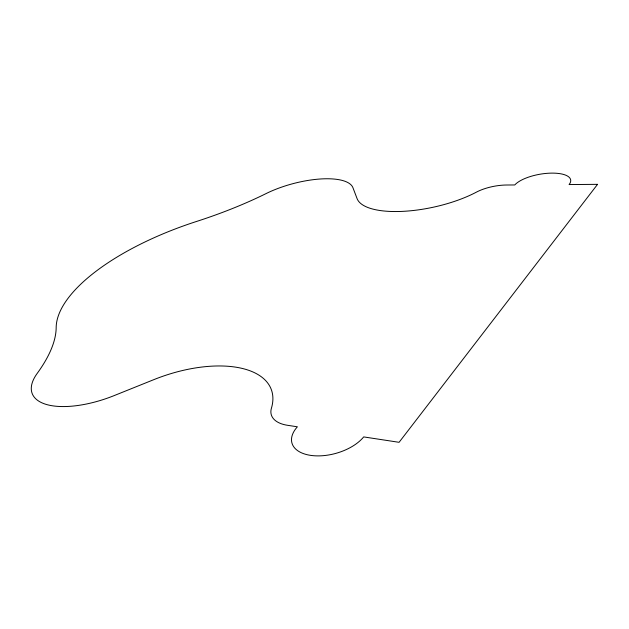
<?xml version="1.0" encoding="UTF-8"?>
<svg xmlns="http://www.w3.org/2000/svg" width="629" height="629" viewBox="0 0 629 629"><rect width="100%" height="100%" fill="white"/><g stroke="black" fill="none" stroke-linecap="round" stroke-linejoin="round"><path stroke-width="0.94" d="M597.55 184.344L399.085 442.313L363.688 436.911A39.517 21.716 -15.5 0 1 310.427 455.341A39.517 21.716 -15.5 0 1 297.375 426.8L287.508 425.29A37.481 19.538 -16 0 1 271.413 408.252A100.962 50.155 -20.3 0 0 153.728 379.688L114.274 395.555A72.791 31.128 -20.8 0 1 46.585 404.526A72.791 31.128 -20.8 0 1 37.221 373.367A260.209 90.56 -25.1 0 0 56.17 327.567A172.716 68.868 -17.1 0 1 196.641 221.424A172.204 51.224 -17 0 0 266.059 193.59A57.255 20.222 -15 0 1 352.948 187.733L357.075 198.591A73.216 26.151 -12.4 0 0 403.504 211.32A73.216 26.151 -12.4 0 0 476.397 192.144A29.044 10.968 -10.8 0 1 506.565 185.012L514.766 184.957A29.374 10.897 -9.9 0 1 551.892 173.117A29.374 10.897 -9.9 0 1 569.08 184.556L597.55 184.344"/></g></svg>
